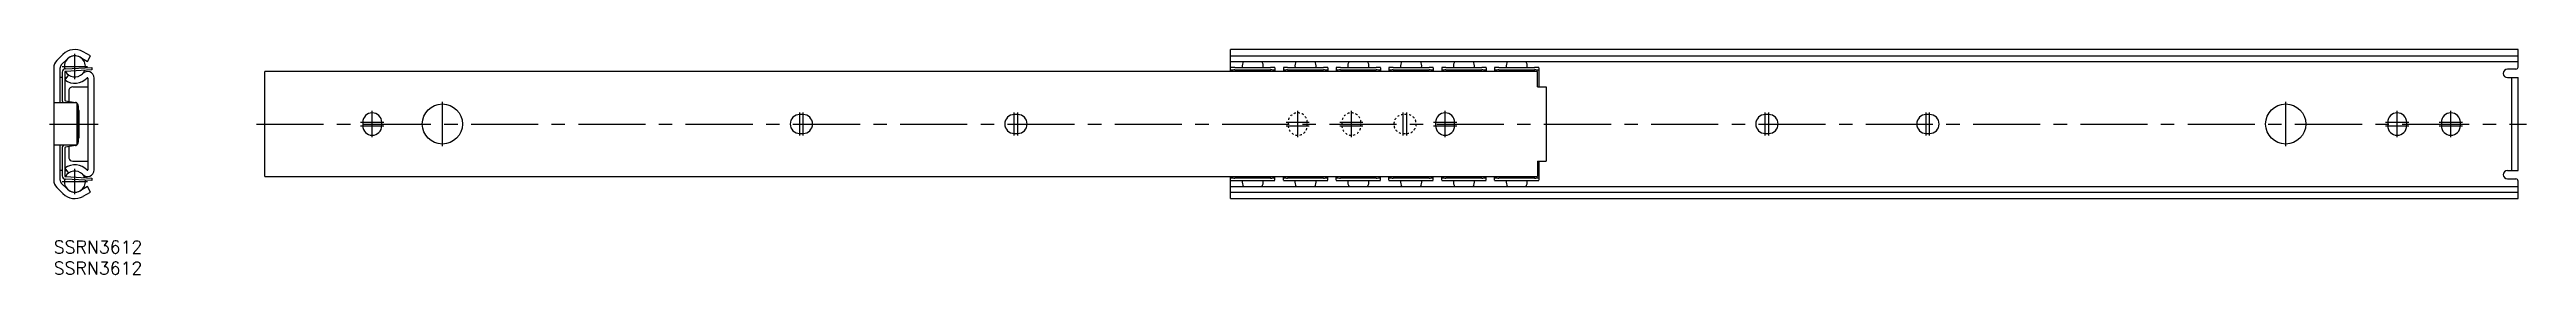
# Model space of a CAD drawing. Extents: x -1 to 585, y -8 to 45.
import ezdxf

# ---------------------------------------------------------------- set-up
doc = ezdxf.new("R2010")
doc.units = 0
doc.header["$LTSCALE"] = 0.5
doc.linetypes.add('CENTER', pattern=[50.8, 31.75, -6.35, 6.35, -6.35])
doc.linetypes.add('DASHED', pattern=[2, 1, -1])
for name, color, linetype in [('MSM_CENTER', 1, 'CENTER'), ('MSM_CONTINUOUS', 7, 'CONTINUOUS'), ('MSM_DASHED', 4, 'DASHED'), ('MSM_PART_NUMBER', 7, 'CONTINUOUS')]:
    doc.layers.add(name, color=color, linetype=linetype)
doc.styles.get("Standard").update_dxf_attribs({"font": 'txt.shx', "height": 3, "bigfont": 'bigfont.shx'})

# ---------------------------------------------------------------- blocks, each defined once
blk = doc.blocks.new('*U30')
at = {"layer": 'MSM_PART_NUMBER'}
blk.add_text('SSRN3612', height=3, dxfattribs=at).set_placement((0, -3))
blk = doc.blocks.new('*U31')
at = {"layer": 'MSM_PART_NUMBER'}
blk.add_text('SSRN3612', height=3, dxfattribs=at).set_placement((0, -8))

msp = doc.modelspace()

# ---------------------------------------------------------------- linework, layer by layer
at = {"layer": 'MSM_CENTER'}
for p, q in [((2, 41.3), (8, 41.3)), ((5, 38.3), (5, 44.31)), ((75.4, 24.5), (75.4, 30.8)), ((92, 22.4), (92, 32.9)), ((176.6, 24.9), (176.6, 30.4)), ((177.4, 24.9), (177.4, 30.4)), ((227.4, 24.9), (227.4, 30.4)), ((228.2, 24.9), (228.2, 30.4)), ((294.5, 24.5), (294.5, 30.8)), ((307.2, 24.5), (307.2, 30.8)), ((319.5, 24.9), (319.5, 30.4)), ((320.3, 24.9), (320.3, 30.4)), ((329.4, 24.5), (329.4, 30.8)), ((405.2, 24.9), (405.2, 30.4)), ((406, 24.9), (406, 30.4)), ((443.3, 24.9), (443.3, 30.4)), ((444.1, 24.9), (444.1, 30.4)), ((528.4, 22.4), (528.4, 32.9)), ((554.8, 24.5), (554.8, 30.8)), ((567.5, 24.5), (567.5, 30.8)), ((-1, 27.65), (10.55, 27.65)), ((48, 27.65), (585.4, 27.65)), ((72.65, 28.05), (78.15, 28.05)), ((72.65, 27.25), (78.15, 27.25)), ((291.75, 28.05), (297.25, 28.05)), ((291.75, 27.25), (297.25, 27.25)), ((304.45, 28.05), (309.95, 28.05)), ((304.45, 27.25), (309.95, 27.25)), ((326.65, 28.05), (332.15, 28.05)), ((326.65, 27.25), (332.15, 27.25)), ((552.05, 28.05), (557.55, 28.05)), ((552.05, 27.25), (557.55, 27.25)), ((564.75, 28.05), (570.25, 28.05)), ((564.75, 27.25), (570.25, 27.25)), ((2, 14), (8, 14)), ((5, 11), (5, 17))]:
    msp.add_line(p, q, dxfattribs=at)
at = {"layer": 'MSM_CONTINUOUS'}
for p, q in [((2.17, 44.13), (0.73, 42.7)), ((1.79, 41.64), (3.23, 43.07)), ((2.76, 40.73), (9, 41.05)), ((6.23, 43.48), (7.96, 42.5)), ((8.7, 43.81), (6.96, 44.79)), ((7.96, 42.5), (8.7, 43.81)), ((9, 41.05), (9, 40.45)), ((583.4, 45.3), (278.6, 45.3)), ((278.6, 40.1), (278.6, 45.3)), ((278.6, 43.81), (583.4, 43.81)), ((278.6, 42.5), (583.4, 42.5)), ((279.6, 41.05), (288.1, 41.05)), ((292.1, 41.05), (300.6, 41.05)), ((304.6, 41.05), (313.1, 41.05)), ((317.1, 41.05), (325.6, 41.05)), ((329.6, 41.05), (338.1, 41.05)), ((342.1, 41.05), (350.6, 41.05)), ((583.4, 41.15), (583.4, 45.3)), ((0, 40.93), (0, 14.38)), ((1.5, 32.65), (1.5, 40.93)), ((2, 38.65), (1.5, 38.65)), ((2, 39.93), (2, 33.33)), ((2.6, 39.93), (2.6, 33.33)), ((2.6, 38.65), (3, 38.65)), ((3.47, 39.33), (2.61, 38.1)), ((9, 40.45), (2.79, 40.13)), ((3.55, 35.77), (3.55, 33.01)), ((4.5, 36.45), (8.05, 36.45)), ((8.05, 38.53), (8.05, 16.77)), ((9.55, 16.77), (9.55, 38.53)), ((351.3, 40.1), (50, 40.1)), ((50, 15.2), (50, 40.1)), ((279.6, 40.45), (288.1, 40.45)), ((289.1, 41), (289.1, 40.1)), ((291.1, 41), (291.1, 40.1)), ((292.1, 40.45), (300.6, 40.45)), ((301.6, 41), (301.6, 40.1)), ((303.6, 41), (303.6, 40.1)), ((304.6, 40.45), (313.1, 40.45)), ((314.1, 41), (314.1, 40.1)), ((316.1, 41), (316.1, 40.1)), ((317.1, 40.45), (325.6, 40.45)), ((326.6, 41), (326.6, 40.1)), ((328.6, 41), (328.6, 40.1)), ((329.6, 40.45), (338.1, 40.45)), ((339.1, 41), (339.1, 40.1)), ((341.1, 41), (341.1, 40.1)), ((342.1, 40.45), (350.6, 40.45)), ((351.3, 36.45), (351.3, 40.1)), ((351.3, 36.45), (353.3, 36.45)), ((351.6, 41), (351.6, 36.45)), ((353.3, 36.45), (353.3, 18.85)), ((582.9, 40.65), (580.9, 40.65)), ((580.9, 38.65), (583.4, 38.65)), ((581.9, 16.65), (581.9, 38.65)), ((583.4, 16.65), (583.4, 38.65)), ((5.5, 32.65), (0, 32.65)), ((2.77, 33.13), (5.12, 32.76)), ((5.5, 32.65), (5.5, 22.65)), ((5.8, 31.97), (5.8, 23.34)), ((6, 24.56), (6, 30.74)), ((177.4, 29.9), (176.6, 29.9)), ((228.2, 29.9), (227.4, 29.9)), ((406, 29.9), (405.2, 29.9)), ((444.1, 29.9), (443.3, 29.9)), ((73.15, 28.05), (73.15, 27.25)), ((77.65, 27.25), (77.65, 28.05)), ((176.6, 25.4), (177.4, 25.4)), ((227.4, 25.4), (228.2, 25.4)), ((327.15, 28.05), (327.15, 27.25)), ((331.65, 27.25), (331.65, 28.05)), ((405.2, 25.4), (406, 25.4)), ((443.3, 25.4), (444.1, 25.4)), ((552.55, 28.05), (552.55, 27.25)), ((557.05, 27.25), (557.05, 28.05)), ((565.25, 28.05), (565.25, 27.25)), ((569.75, 27.25), (569.75, 28.05)), ((5.5, 22.65), (0, 22.65)), ((1.5, 14.38), (1.5, 22.65)), ((2, 21.98), (2, 15.38)), ((2.6, 21.98), (2.6, 15.38)), ((5.12, 22.55), (2.77, 22.18)), ((3.55, 22.3), (3.55, 19.54)), ((4.5, 18.85), (8.05, 18.85)), ((351.3, 18.85), (353.3, 18.85)), ((351.3, 18.85), (351.3, 15.2)), ((351.6, 18.85), (351.6, 14.31)), ((0.73, 12.61), (2.17, 11.17)), ((2, 16.65), (1.5, 16.65)), ((3.23, 12.24), (1.79, 13.67)), ((2.6, 16.65), (3, 16.65)), ((2.61, 17.21), (3.47, 15.98)), ((9, 14.25), (2.76, 14.58)), ((2.79, 15.18), (9, 14.85)), ((7.96, 12.81), (6.23, 11.83)), ((8.7, 11.5), (7.96, 12.81)), ((9, 14.85), (9, 14.25)), ((50, 15.2), (351.3, 15.2)), ((278.6, 10), (278.6, 15.2)), ((278.6, 12.81), (583.4, 12.81)), ((288.1, 14.85), (279.6, 14.85)), ((279.6, 14.25), (288.1, 14.25)), ((289.1, 14.31), (289.1, 15.2)), ((291.1, 14.31), (291.1, 15.2)), ((300.6, 14.85), (292.1, 14.85)), ((292.1, 14.25), (300.6, 14.25)), ((301.6, 14.31), (301.6, 15.2)), ((303.6, 14.31), (303.6, 15.2)), ((313.1, 14.85), (304.6, 14.85)), ((304.6, 14.25), (313.1, 14.25)), ((314.1, 14.31), (314.1, 15.2)), ((316.1, 14.31), (316.1, 15.2)), ((325.6, 14.85), (317.1, 14.85)), ((317.1, 14.25), (325.6, 14.25)), ((326.6, 14.31), (326.6, 15.2)), ((328.6, 14.31), (328.6, 15.2)), ((338.1, 14.85), (329.6, 14.85)), ((329.6, 14.25), (338.1, 14.25)), ((339.1, 14.31), (339.1, 15.2)), ((341.1, 14.31), (341.1, 15.2)), ((350.6, 14.85), (342.1, 14.85)), ((342.1, 14.25), (350.6, 14.25)), ((580.9, 16.65), (583.4, 16.65)), ((580.9, 14.65), (582.9, 14.65)), ((583.4, 10), (583.4, 14.15)), ((6.96, 10.52), (8.7, 11.5)), ((278.6, 11.5), (583.4, 11.5)), ((278.6, 10), (583.4, 10))]:
    msp.add_line(p, q, dxfattribs=at)
for centre in [(92, 27.65), (528.4, 27.65)]:
    msp.add_circle(centre, 4.75, dxfattribs=at)
for centre, radius, start, end in [((2.5, 40.93), 2.5, 134.96822, 180), ((2.5, 40.93), 1, 134.96822, 180), ((5, 41.3), 4, 60.58018, 134.96822), ((5, 41.3), 2.5, 352.42984, 194.0448), ((5, 41.3), 2.5, 60.58018, 134.96822), ((279.49, 32.39), 8.66, 89.24406, 95.76648), ((283.85, 41.3), 2.5, 151.35001, 185.73917), ((283.85, 41.3), 2.5, 354.26083, 28.64999), ((288.21, 32.39), 8.66, 84.23352, 90.75594), ((291.99, 32.39), 8.66, 89.24406, 95.76648), ((296.35, 41.3), 2.5, 151.35001, 185.73917), ((296.35, 41.3), 2.5, 354.26083, 28.64999), ((300.71, 32.39), 8.66, 84.23352, 90.75594), ((304.49, 32.39), 8.66, 89.24406, 95.76648), ((308.85, 41.3), 2.5, 151.35001, 185.73917), ((308.85, 41.3), 2.5, 354.26083, 28.64999), ((313.21, 32.39), 8.66, 84.23352, 90.75594), ((316.99, 32.39), 8.66, 89.24406, 95.76648), ((321.35, 41.3), 2.5, 151.35001, 185.73917), ((321.35, 41.3), 2.5, 354.26083, 28.64999), ((325.71, 32.39), 8.66, 84.23352, 90.75594), ((329.49, 32.39), 8.66, 89.24406, 95.76648), ((333.85, 41.3), 2.5, 151.35001, 185.73917), ((333.85, 41.3), 2.5, 354.26083, 28.64999), ((338.21, 32.39), 8.66, 84.23352, 90.75594), ((341.99, 32.39), 8.66, 89.24406, 95.76648), ((346.35, 41.3), 2.5, 151.35001, 185.73917), ((346.35, 41.3), 2.5, 354.26083, 28.64999), ((350.71, 32.39), 8.66, 84.23352, 90.75594), ((582.9, 41.15), 0.5, 270, 360), ((2.8, 39.93), 0.8, 92.98486, 180), ((2.8, 39.93), 0.2, 92.98486, 180), ((5, 41.3), 4, 233.31809, 317.29122), ((5, 41.3), 2.5, 208.02036, 315.89002), ((4.5, 35.45), 1, 90, 161.80513), ((7.98, 38.53), 1.57, 0, 139.00521), ((5, 41.3), 2.5, 318.29321, 337.94936), ((7.98, 38.53), 0.07, 0, 125.609), ((278.62, 40.98), 0.0277, 102.15381, 139.4357), ((278.62, 40.38), 0.0277, 102.15381, 139.4357), ((279.49, 31.79), 8.66, 89.24406, 95.76648), ((283.85, 19.08), 21.28, 83.89163, 96.10837), ((283.85, 41.3), 2.5, 205.07186, 208.6854), ((283.85, 41.3), 2.5, 331.3146, 334.92814), ((288.21, 31.79), 8.66, 84.23352, 90.75594), ((289.08, 40.98), 0.0277, 40.5643, 77.84619), ((289.08, 40.38), 0.0277, 40.5643, 77.84619), ((291.12, 40.98), 0.0277, 102.15381, 139.4357), ((291.12, 40.38), 0.0277, 102.15381, 139.4357), ((291.99, 31.79), 8.66, 89.24406, 95.76648), ((296.35, 19.08), 21.28, 83.89163, 96.10837), ((296.35, 41.3), 2.5, 205.07186, 208.6854), ((296.35, 41.3), 2.5, 331.3146, 334.92814), ((300.71, 31.79), 8.66, 84.23352, 90.75594), ((301.58, 40.98), 0.0277, 40.5643, 77.84619), ((301.58, 40.38), 0.0277, 40.5643, 77.84619), ((303.62, 40.98), 0.0277, 102.15381, 139.4357), ((303.62, 40.38), 0.0277, 102.15381, 139.4357), ((304.49, 31.79), 8.66, 89.24406, 95.76648), ((308.85, 19.08), 21.28, 83.89163, 96.10837), ((308.85, 41.3), 2.5, 205.07186, 208.6854), ((308.85, 41.3), 2.5, 331.3146, 334.92814), ((313.21, 31.79), 8.66, 84.23352, 90.75594), ((314.08, 40.98), 0.0277, 40.5643, 77.84619), ((314.08, 40.38), 0.0277, 40.5643, 77.84619), ((316.12, 40.98), 0.0277, 102.15381, 139.4357), ((316.12, 40.38), 0.0277, 102.15381, 139.4357), ((316.99, 31.79), 8.66, 89.24406, 95.76648), ((321.35, 19.08), 21.28, 83.89163, 96.10837), ((321.35, 41.3), 2.5, 205.07186, 208.6854), ((321.35, 41.3), 2.5, 331.3146, 334.92814), ((325.71, 31.79), 8.66, 84.23352, 90.75594), ((326.58, 40.98), 0.0277, 40.5643, 77.84619), ((326.58, 40.38), 0.0277, 40.5643, 77.84619), ((328.62, 40.98), 0.0277, 102.15381, 139.4357), ((328.62, 40.38), 0.0277, 102.15381, 139.4357), ((329.49, 31.79), 8.66, 89.24406, 95.76648), ((333.85, 19.08), 21.28, 83.89163, 96.10837), ((333.85, 41.3), 2.5, 205.07186, 208.6854), ((333.85, 41.3), 2.5, 331.3146, 334.92814), ((338.21, 31.79), 8.66, 84.23352, 90.75594), ((339.08, 40.98), 0.0277, 40.5643, 77.84619), ((339.08, 40.38), 0.0277, 40.5643, 77.84619), ((341.12, 40.98), 0.0277, 102.15381, 139.4357), ((341.12, 40.38), 0.0277, 102.15381, 139.4357), ((341.99, 31.79), 8.66, 89.24406, 95.76648), ((346.35, 19.08), 21.28, 83.89163, 96.10837), ((346.35, 41.3), 2.5, 205.07186, 208.6854), ((346.35, 41.3), 2.5, 331.3146, 334.92814), ((350.71, 31.79), 8.66, 84.23352, 90.75594), ((351.58, 40.98), 0.0277, 40.5643, 77.84619), ((351.58, 40.38), 0.0277, 40.5643, 77.84619), ((580.9, 39.65), 1, 90, 270), ((2.8, 33.33), 0.8, 180, 237.0316), ((2.8, 33.33), 0.2, 180, 261.11934), ((5, 31.97), 0.8, 58.85747, 81.11934), ((5, 31.97), 0.8, 0, 51.31781), ((5.5, 30.74), 0.5, 360, 53.1301), ((75.4, 28.05), 2.25, 0, 180), ((176.6, 27.65), 2.25, 90, 270), ((177.4, 27.65), 2.25, 270, 90), ((227.4, 27.65), 2.25, 90, 270), ((228.2, 27.65), 2.25, 270, 90), ((329.4, 28.05), 2.25, 0, 180), ((405.2, 27.65), 2.25, 90, 270), ((406, 27.65), 2.25, 270, 90), ((443.3, 27.65), 2.25, 90, 270), ((444.1, 27.65), 2.25, 270, 90), ((554.8, 28.05), 2.25, 0, 180), ((567.5, 28.05), 2.25, 0, 180), ((5.5, 24.56), 0.5, 306.8699, 0), ((75.4, 27.25), 2.25, 180, 360), ((329.4, 27.25), 2.25, 180, 0), ((554.8, 27.25), 2.25, 180, 0), ((567.5, 27.25), 2.25, 180, 0), ((2.8, 21.98), 0.8, 122.9684, 180), ((2.8, 21.98), 0.2, 98.88066, 180), ((5, 14), 4, 42.70878, 126.68191), ((4.5, 19.85), 1, 198.19487, 270), ((5, 23.34), 0.8, 278.88066, 301.14253), ((5, 23.34), 0.8, 308.68219, 360), ((2.5, 14.38), 2.5, 180, 225.03178), ((2.5, 14.38), 1, 180, 225.03178), ((2.8, 15.38), 0.8, 180, 267.01514), ((5, 14), 2.5, 165.95513, 7.57016), ((2.8, 15.38), 0.2, 180, 267.01514), ((5, 14), 2.5, 44.10999, 151.97963), ((5, 14), 2.5, 225.03178, 299.41982), ((7.98, 16.77), 1.57, 220.99479, 0), ((5, 14), 2.5, 22.05064, 41.70679), ((7.98, 16.77), 0.07, 234.391, 360), ((278.62, 14.92), 0.0277, 220.5643, 257.84619), ((278.62, 14.32), 0.0277, 220.5643, 257.84619), ((279.49, 23.52), 8.66, 264.23352, 270.75594), ((279.49, 22.92), 8.66, 264.23352, 270.75594), ((283.85, 14), 2.5, 174.26083, 208.64999), ((283.85, 14), 2.5, 151.3146, 154.92814), ((283.85, 36.22), 21.28, 263.89163, 276.10837), ((283.85, 14), 2.5, 25.07186, 28.6854), ((283.85, 14), 2.5, 331.35001, 5.73917), ((288.21, 23.52), 8.66, 269.24406, 275.76648), ((288.21, 22.92), 8.66, 269.24406, 275.76648), ((289.08, 14.92), 0.0277, 282.15381, 319.4357), ((289.08, 14.32), 0.0277, 282.15381, 319.4357), ((291.12, 14.92), 0.0277, 220.5643, 257.84619), ((291.12, 14.32), 0.0277, 220.5643, 257.84619), ((291.99, 23.52), 8.66, 264.23352, 270.75594), ((291.99, 22.92), 8.66, 264.23352, 270.75594), ((296.35, 14), 2.5, 174.26083, 208.64999), ((296.35, 14), 2.5, 151.3146, 154.92814), ((296.35, 36.22), 21.28, 263.89163, 276.10837), ((296.35, 14), 2.5, 25.07186, 28.6854), ((296.35, 14), 2.5, 331.35001, 5.73917), ((300.71, 23.52), 8.66, 269.24406, 275.76648), ((300.71, 22.92), 8.66, 269.24406, 275.76648), ((301.58, 14.92), 0.0277, 282.15381, 319.4357), ((301.58, 14.32), 0.0277, 282.15381, 319.4357), ((303.62, 14.92), 0.0277, 220.5643, 257.84619), ((303.62, 14.32), 0.0277, 220.5643, 257.84619), ((304.49, 23.52), 8.66, 264.23352, 270.75594), ((304.49, 22.92), 8.66, 264.23352, 270.75594), ((308.85, 14), 2.5, 174.26083, 208.64999), ((308.85, 14), 2.5, 151.3146, 154.92814), ((308.85, 36.22), 21.28, 263.89163, 276.10837), ((308.85, 14), 2.5, 25.07186, 28.6854), ((308.85, 14), 2.5, 331.35001, 5.73917), ((313.21, 23.52), 8.66, 269.24406, 275.76648), ((313.21, 22.92), 8.66, 269.24406, 275.76648), ((314.08, 14.92), 0.0277, 282.15381, 319.4357), ((314.08, 14.32), 0.0277, 282.15381, 319.4357), ((316.12, 14.92), 0.0277, 220.5643, 257.84619), ((316.12, 14.32), 0.0277, 220.5643, 257.84619), ((316.99, 23.52), 8.66, 264.23352, 270.75594), ((316.99, 22.92), 8.66, 264.23352, 270.75594), ((321.35, 14), 2.5, 174.26083, 208.64999), ((321.35, 14), 2.5, 151.3146, 154.92814), ((321.35, 36.22), 21.28, 263.89163, 276.10837), ((321.35, 14), 2.5, 25.07186, 28.6854), ((321.35, 14), 2.5, 331.35001, 5.73917), ((325.71, 23.52), 8.66, 269.24406, 275.76648), ((325.71, 22.92), 8.66, 269.24406, 275.76648), ((326.58, 14.92), 0.0277, 282.15381, 319.4357), ((326.58, 14.32), 0.0277, 282.15381, 319.4357), ((328.62, 14.92), 0.0277, 220.5643, 257.84619), ((328.62, 14.32), 0.0277, 220.5643, 257.84619), ((329.49, 23.52), 8.66, 264.23352, 270.75594), ((329.49, 22.92), 8.66, 264.23352, 270.75594), ((333.85, 14), 2.5, 174.26083, 208.64999), ((333.85, 14), 2.5, 151.3146, 154.92814), ((333.85, 36.22), 21.28, 263.89163, 276.10837), ((333.85, 14), 2.5, 25.07186, 28.6854), ((333.85, 14), 2.5, 331.35001, 5.73917), ((338.21, 23.52), 8.66, 269.24406, 275.76648), ((338.21, 22.92), 8.66, 269.24406, 275.76648), ((339.08, 14.92), 0.0277, 282.15381, 319.4357), ((339.08, 14.32), 0.0277, 282.15381, 319.4357), ((341.12, 14.92), 0.0277, 220.5643, 257.84619), ((341.12, 14.32), 0.0277, 220.5643, 257.84619), ((341.99, 23.52), 8.66, 264.23352, 270.75594), ((341.99, 22.92), 8.66, 264.23352, 270.75594), ((346.35, 14), 2.5, 174.26083, 208.64999), ((346.35, 14), 2.5, 151.3146, 154.92814), ((346.35, 36.22), 21.28, 263.89163, 276.10837), ((346.35, 14), 2.5, 25.07186, 28.6854), ((346.35, 14), 2.5, 331.35001, 5.73917), ((350.71, 23.52), 8.66, 269.24406, 275.76648), ((350.71, 22.92), 8.66, 269.24406, 275.76648), ((351.58, 14.92), 0.0277, 282.15381, 319.4357), ((351.58, 14.32), 0.0277, 282.15381, 319.4357), ((580.9, 15.65), 1, 90, 270), ((582.9, 14.15), 0.5, 360, 90), ((5, 14), 4, 225.03178, 299.41982)]:
    msp.add_arc(centre, radius, start, end, dxfattribs=at)
at = {"layer": 'MSM_DASHED'}
for p, q in [((320.3, 29.9), (319.5, 29.9)), ((292.25, 28.05), (292.25, 27.25)), ((296.75, 27.25), (296.75, 28.05)), ((304.95, 28.05), (304.95, 27.25)), ((309.45, 27.25), (309.45, 28.05)), ((319.5, 25.4), (320.3, 25.4))]:
    msp.add_line(p, q, dxfattribs=at)
for centre, start, end in [((294.5, 28.05), 0, 180), ((307.2, 28.05), 0, 180.00002), ((319.5, 27.65), 90, 270), ((320.3, 27.65), 270, 90), ((294.5, 27.25), 180, 0), ((307.2, 27.25), 180, 359.99998)]:
    msp.add_arc(centre, 2.25, start, end, dxfattribs=at)

# ---------------------------------------------------------------- block references
at = {"layer": 'MSM_CONTINUOUS'}
for name in ['*U30', '*U31']:
    msp.add_blockref(name, (0, 0), dxfattribs=at)

doc.saveas('drawing.dxf')
